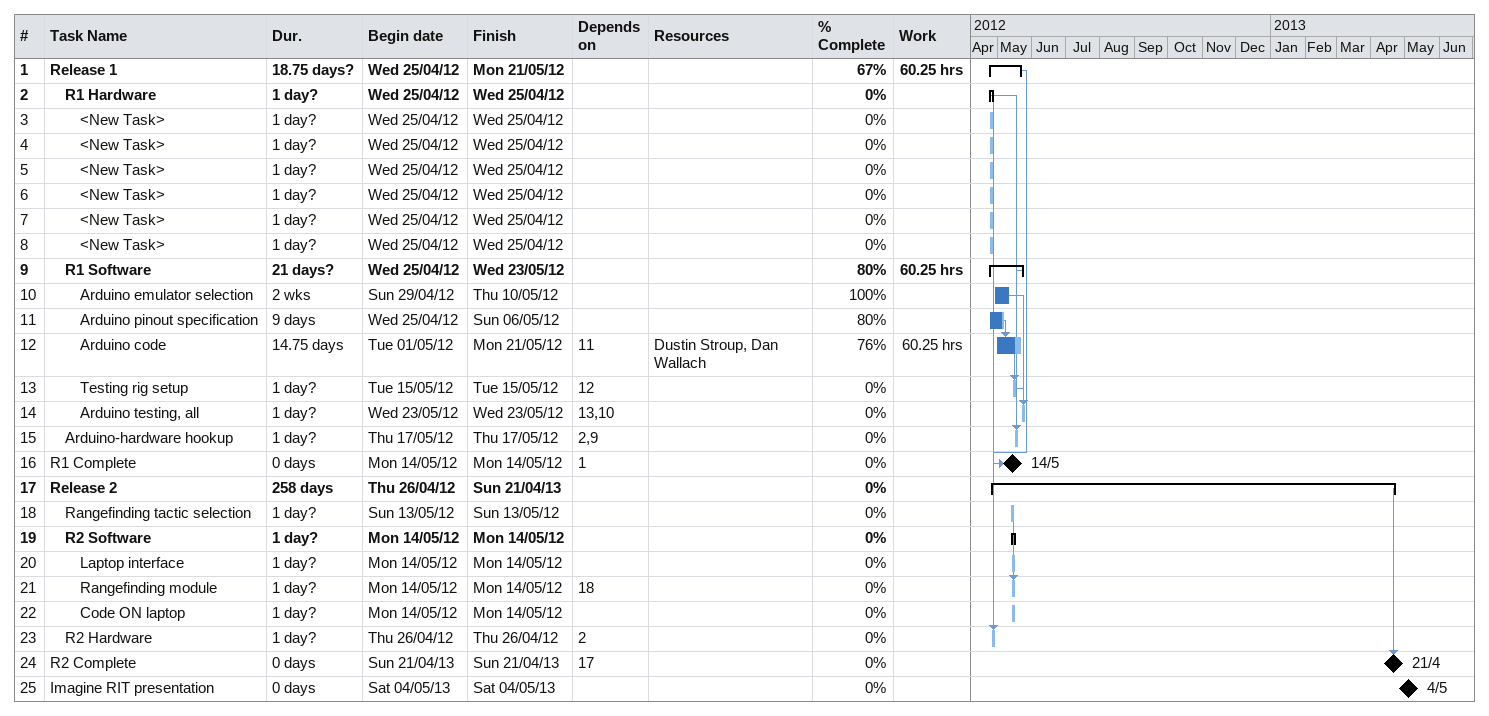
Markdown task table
| ID | Level | Task | Duration | Start | Finish | Predecessors | Resources | % complete | Work (h) |
|---|---|---|---|---|---|---|---|---|---|
| 1 | 1 | **Release 1** | 18.75d? | 2012-04-25 | 2012-05-21 |  |  | 67 | 60.25 |
| 2 | 2 | **R1 Hardware** | 1d? | 2012-04-25 | 2012-04-25 |  |  | 0 |  |
| 3 | 3 | <New Task> | 1d? | 2012-04-25 | 2012-04-25 |  |  | 0 |  |
| 4 | 3 | <New Task> | 1d? | 2012-04-25 | 2012-04-25 |  |  | 0 |  |
| 5 | 3 | <New Task> | 1d? | 2012-04-25 | 2012-04-25 |  |  | 0 |  |
| 6 | 3 | <New Task> | 1d? | 2012-04-25 | 2012-04-25 |  |  | 0 |  |
| 7 | 3 | <New Task> | 1d? | 2012-04-25 | 2012-04-25 |  |  | 0 |  |
| 8 | 3 | <New Task> | 1d? | 2012-04-25 | 2012-04-25 |  |  | 0 |  |
| 9 | 2 | **R1 Software** | 21d? | 2012-04-25 | 2012-05-23 |  |  | 80 | 60.25 |
| 10 | 3 | Arduino emulator selection | 2w | 2012-04-29 | 2012-05-10 |  |  | 100 |  |
| 11 | 3 | Arduino pinout specification | 9d | 2012-04-25 | 2012-05-06 |  |  | 80 |  |
| 12 | 3 | Arduino code | 14.75d | 2012-05-01 | 2012-05-21 | 11 | Dustin Stroup, Dan Wallach | 76 | 60.25 |
| 13 | 3 | Testing rig setup | 1d? | 2012-05-15 | 2012-05-15 | 12 |  | 0 |  |
| 14 | 3 | Arduino testing, all | 1d? | 2012-05-23 | 2012-05-23 | 13, 10 |  | 0 |  |
| 15 | 2 | Arduino-hardware hookup | 1d? | 2012-05-17 | 2012-05-17 | 2, 9 |  | 0 |  |
| 16 | 1 | R1 Complete | 0d | 2012-05-14 | 2012-05-14 | 1 |  | 0 |  |
| 17 | 1 | **Release 2** | 258d | 2012-04-26 | 2013-04-21 |  |  | 0 |  |
| 18 | 2 | Rangefinding tactic selection | 1d? | 2012-05-13 | 2012-05-13 |  |  | 0 |  |
| 19 | 2 | **R2 Software** | 1d? | 2012-05-14 | 2012-05-14 |  |  | 0 |  |
| 20 | 3 | Laptop interface | 1d? | 2012-05-14 | 2012-05-14 |  |  | 0 |  |
| 21 | 3 | Rangefinding module | 1d? | 2012-05-14 | 2012-05-14 | 18 |  | 0 |  |
| 22 | 3 | Code ON laptop | 1d? | 2012-05-14 | 2012-05-14 |  |  | 0 |  |
| 23 | 2 | R2 Hardware | 1d? | 2012-04-26 | 2012-04-26 | 2 |  | 0 |  |
| 24 | 1 | R2 Complete | 0d | 2013-04-21 | 2013-04-21 | 17 |  | 0 |  |
| 25 | 1 | Imagine RIT presentation | 0d | 2013-05-04 | 2013-05-04 |  |  | 0 |  |
